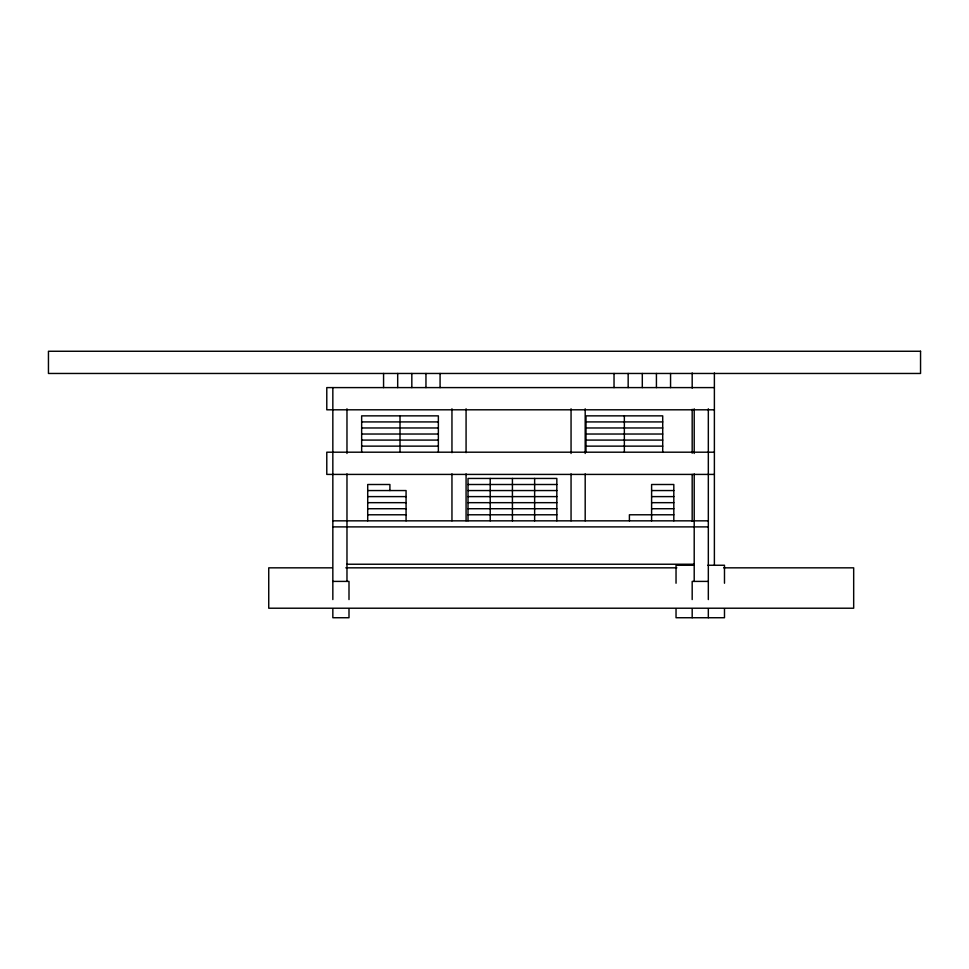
<?xml version="1.0" encoding="UTF-8"?>
<svg xmlns="http://www.w3.org/2000/svg" width="969" height="969" viewBox="0 0 969 969"><rect width="100%" height="100%" fill="white"/><g stroke="black" fill="none" stroke-linecap="round" stroke-linejoin="round"><path stroke-width="1.45" d="M714.383 387.6L326.783 387.6L326.783 409.802L714.383 409.802M361.655 421.915L438.363 421.915M586.003 421.915L662.711 421.915M361.655 427.971L438.363 427.971M586.003 427.971L662.711 427.971M361.655 434.027L438.363 434.027M586.003 434.027L662.711 434.027M361.655 440.083L438.363 440.083M586.003 440.083L662.711 440.083M361.655 446.14L438.363 446.14M586.003 446.14L662.711 446.14M714.383 452.196L326.783 452.196L326.783 474.41L714.383 474.41M468.015 484.5L556.836 484.5M367.711 490.556L406.072 490.556L406.072 520.837M468.015 490.556L556.836 490.556M651.604 490.556L673.818 490.556M367.711 496.612L406.072 496.612M468.015 496.612L556.836 496.612M651.604 496.612L673.818 496.612M367.711 502.669L406.072 502.669M468.015 502.669L556.836 502.669M651.604 502.669L673.818 502.669M367.711 508.725L406.072 508.725M468.015 508.725L556.836 508.725M651.604 508.725L673.818 508.725M367.711 514.781L406.072 514.781M468.015 514.781L556.836 514.781M673.818 514.781L629.402 514.781L629.402 520.837M332.839 520.837L708.327 520.837M332.839 526.894L708.327 526.894M346.975 564.237L694.204 564.237M694.204 565.254L676.035 565.254L676.035 583.241M707.83 565.254L724.485 565.254L724.485 583.241M332.222 567.834L268.74 567.834L268.74 608.217L853.677 608.217L853.677 567.834L723.698 567.834M345.824 567.834L676.834 567.834M332.839 581.4L348.997 581.4L348.997 599.569M708.327 581.4L692.181 581.4L692.181 599.569M724.485 608.738L724.485 617.737L676.035 617.737L676.035 608.738M714.383 372.968L714.383 565.254M708.327 408.797L708.327 599.569M708.327 608.653L708.327 617.737M694.204 408.797L694.204 453.468M694.204 473.902L694.204 581.4M692.181 372.968L692.181 388.109M692.181 409.306L692.181 453.213M692.181 474.41L692.181 521.346M692.181 608.653L692.181 617.737M673.818 520.837L673.818 484.5L651.604 484.5L651.604 520.837M670.56 373.465L670.56 387.6M662.711 452.196L662.711 415.858L586.003 415.858L586.003 452.196M656.425 373.465L656.425 387.6M642.302 373.465L642.302 387.6M628.166 373.465L628.166 387.6M624.351 415.858L624.351 452.196M614.031 373.465L614.031 387.6M585.191 408.797L585.191 453.468M585.191 473.902L585.191 520.837M571.056 408.797L571.056 453.468M571.056 473.902L571.056 520.837M556.836 520.837L556.836 478.444L468.015 478.444L468.015 520.837M534.634 478.444L534.634 520.837M512.419 478.444L512.419 520.837M490.217 478.444L490.217 520.837M466.077 408.797L466.077 452.705M466.077 473.902L466.077 520.837M451.954 408.797L451.954 452.705M451.954 473.902L451.954 520.837M440.083 373.465L440.083 387.6M438.363 452.196L438.363 415.858L361.655 415.858L361.655 452.196M425.96 373.465L425.96 387.6M411.825 373.465L411.825 387.6M400.015 415.858L400.015 452.196M397.69 373.465L397.69 387.6M389.913 490.556L389.913 484.5L367.711 484.5L367.711 520.837M383.567 373.465L383.567 387.6M348.997 608.653L348.997 617.737L332.839 617.737L332.839 608.653M346.975 408.797L346.975 453.468M346.975 473.902L346.975 581.4M332.839 387.6L332.839 599.569M920.55 351.262L48.45 351.262L48.45 373.465L920.55 373.465L920.55 351.262"/></g></svg>
